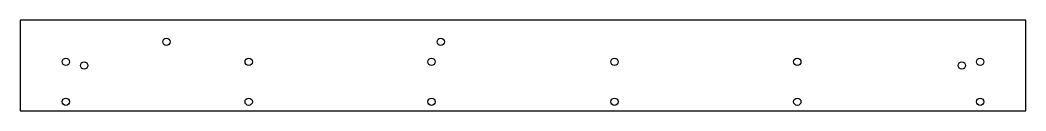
# Model space of a CAD drawing. Extents: x 0 to 550, y 0 to 50.
import ezdxf

# ---------------------------------------------------------------- set-up
doc = ezdxf.new("R2010")
doc.units = 0
doc.layers.get('0').update_dxf_attribs({"linetype": 'CONTINUOUS'})

msp = doc.modelspace()

# ---------------------------------------------------------------- linework, layer by layer
at = {"color": 3, "linetype": 'CONTINUOUS'}
for p, q in [((550, 50), (0, 50)), ((0, 50), (0, 0)), ((550, 0), (550, 50)), ((0, 0), (550, 0))]:
    msp.add_line(p, q, dxfattribs=at)
for centre in [(80, 38), (80, 38), (230, 38), (25, 27), (125, 27), (225, 27), (325, 27), (425, 27), (525, 27), (35, 25), (515, 25), (25, 5.1), (125, 5.1), (125, 5.1), (225, 5.1), (325, 5.1), (425, 5.1), (425, 5.1), (525, 5.1)]:
    msp.add_circle(centre, 2, dxfattribs=at)

doc.saveas('drawing.dxf')
